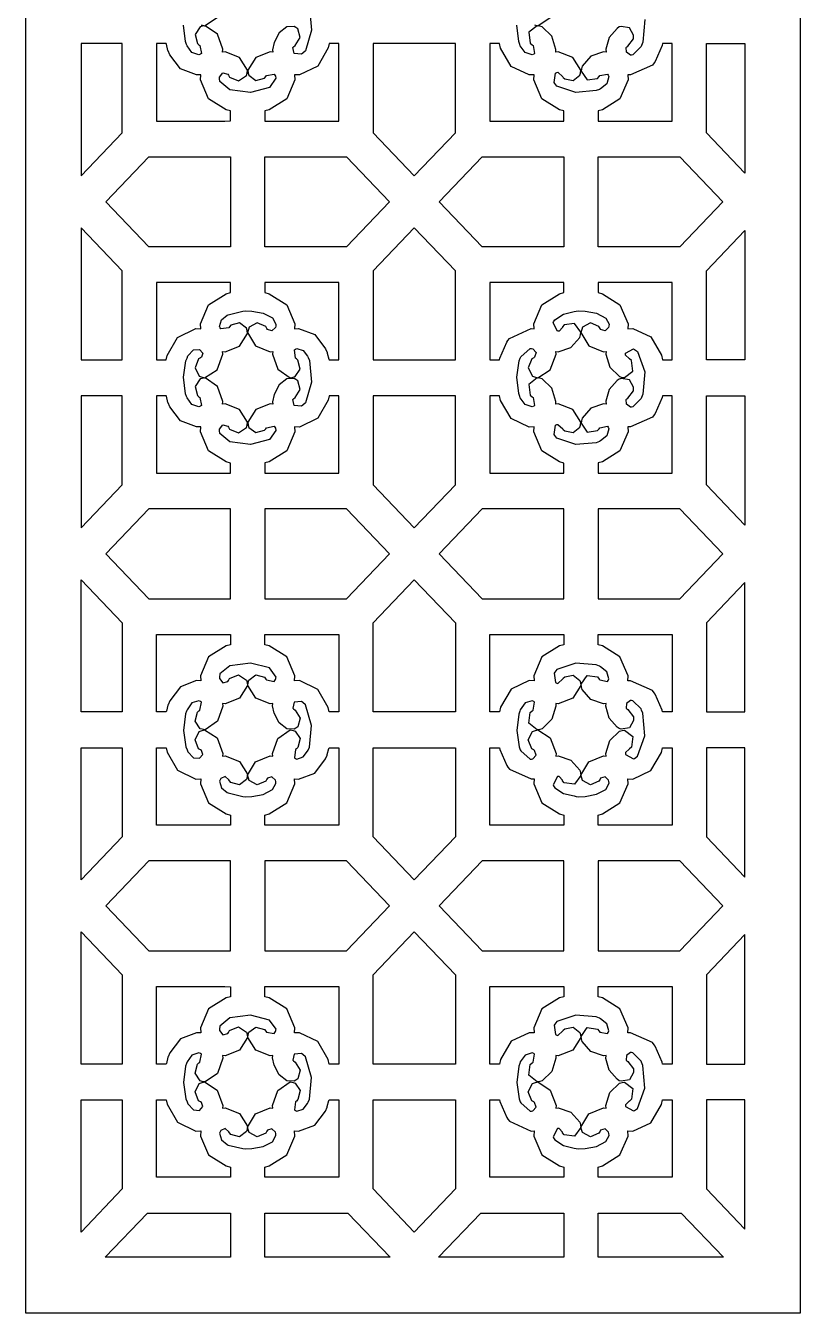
# Model space of a CAD drawing. Extents: x 2.8 to 3.57, y 2.85 to 5.4.
# Drawn here: x 2.803 to 3.572, y 2.846 to 4.125 of the extents above; entities that cross this region are included whole.
import ezdxf

# ---------------------------------------------------------------- set-up
doc = ezdxf.new("R2010")
doc.units = 0
doc.layers.get('0').update_dxf_attribs({"linetype": 'CONTINUOUS'})

msp = doc.modelspace()

# ---------------------------------------------------------------- linework, layer by layer
at = {"color": 164}
for points in [[(2.80257, 2.84603), (2.80257, 5.40397), (3.57243, 5.40397), (3.57243, 2.84603), (2.80257, 2.84603)], [(2.89844, 4.10758), (2.85753, 4.10758), (2.85753, 3.97624), (2.89844, 4.01893), (2.89844, 4.10758)], [(2.94222, 4.10758), (2.93246, 4.10758), (2.93246, 4.0306), (2.949, 4.0306), (2.98622, 4.0306), (2.99864, 4.0306), (3.00043, 4.0306), (3.00597, 4.03093), (3.00618, 4.03825), (3.00618, 4.04069), (3.00168, 4.04183), (2.98438, 4.05285), (2.97629, 4.07161), (2.97651, 4.07661), (2.97244, 4.0765), (2.95643, 4.08247), (2.94564, 4.09646), (2.94417, 4.10032), (2.94396, 4.10092), (2.94233, 4.10699), (2.94222, 4.10758)], [(3.11388, 4.10758), (3.10428, 4.10758), (3.10325, 4.10325), (3.09299, 4.08529), (3.07476, 4.07644), (3.06982, 4.07661), (3.06999, 4.07161), (3.06196, 4.05285), (3.04465, 4.04189), (3.04021, 4.04075), (3.04021, 4.0306), (3.11388, 4.0306), (3.11388, 4.10758)], [(3.22971, 4.10758), (3.14789, 4.10758), (3.14789, 4.01893), (3.18881, 3.97624), (3.22971, 4.01893), (3.22971, 4.10758)], [(3.27339, 4.10758), (3.26372, 4.10758), (3.26372, 4.0306), (3.33746, 4.0306), (3.33746, 4.04069), (3.33296, 4.04183), (3.31565, 4.05285), (3.30757, 4.07161), (3.30778, 4.07661), (3.30296, 4.07644), (3.285, 4.08485), (3.27447, 4.10292), (3.27339, 4.10758)], [(3.44515, 4.10758), (3.43549, 4.10758), (3.43506, 4.10585), (3.42822, 4.0899), (3.42719, 4.08843), (3.4254, 4.08626), (3.40375, 4.0765), (3.4011, 4.07661), (3.40126, 4.07161), (3.39324, 4.05285), (3.37592, 4.04189), (3.37147, 4.04075), (3.37147, 4.0306), (3.44515, 4.0306), (3.44515, 4.10758)], [(3.51747, 3.97894), (3.47917, 4.01893), (3.47917, 4.10758), (3.51747, 4.10758), (3.51747, 3.97894)], [(3.00618, 3.99507), (3.00618, 3.90576), (2.92503, 3.90576), (2.88226, 3.95042), (2.92503, 3.99507), (3.00618, 3.99507)], [(3.04021, 3.90576), (3.04021, 3.99507), (3.12136, 3.99507), (3.16411, 3.95042), (3.12136, 3.90576), (3.04021, 3.90576)], [(3.33746, 3.99507), (3.33746, 3.90576), (3.25629, 3.90576), (3.21349, 3.95042), (3.25629, 3.99507), (3.33746, 3.99507)], [(3.37147, 3.90576), (3.37147, 3.99507), (3.45264, 3.99507), (3.49539, 3.95042), (3.45264, 3.90576), (3.37147, 3.90576)], [(2.85753, 3.79329), (2.89844, 3.79329), (2.89844, 3.88194), (2.85753, 3.92464), (2.85753, 3.79329)], [(3.14789, 3.79329), (3.22971, 3.79329), (3.22971, 3.88194), (3.18881, 3.92464), (3.14789, 3.88194), (3.14789, 3.79329)], [(3.51747, 3.79329), (3.47917, 3.79329), (3.47917, 3.88194), (3.51747, 3.92188), (3.51747, 3.79329)], [(2.93246, 3.79329), (2.94211, 3.79329), (2.94308, 3.79769), (2.95335, 3.81565), (2.97151, 3.82449), (2.97651, 3.82428), (2.97629, 3.82932), (2.98432, 3.8481), (3.00168, 3.85906), (3.00618, 3.86014), (3.00618, 3.87022), (2.93246, 3.87022), (2.93246, 3.79329)], [(3.10417, 3.79329), (3.11388, 3.79329), (3.11388, 3.87022), (3.04021, 3.87022), (3.04021, 3.86014), (3.04465, 3.859), (3.06196, 3.84804), (3.06999, 3.82932), (3.06982, 3.82428), (3.07383, 3.82443), (3.0899, 3.81847), (3.10069, 3.80442), (3.10215, 3.80057), (3.10232, 3.80003), (3.104, 3.79394), (3.10417, 3.79329)], [(3.26372, 3.79329), (3.27339, 3.79329), (3.27376, 3.79508), (3.28065, 3.81099), (3.28174, 3.81244), (3.28347, 3.81461), (3.30507, 3.82438), (3.30778, 3.82428), (3.30757, 3.82932), (3.3156, 3.8481), (3.33296, 3.85906), (3.33746, 3.86014), (3.33746, 3.87022), (3.26372, 3.87022), (3.26372, 3.79329)], [(3.43549, 3.79329), (3.44515, 3.79329), (3.44515, 3.87022), (3.37147, 3.87022), (3.37147, 3.86014), (3.37592, 3.859), (3.39324, 3.84804), (3.40126, 3.82932), (3.4011, 3.82428), (3.40588, 3.82449), (3.42389, 3.81608), (3.4344, 3.79796), (3.43549, 3.79329)], [(2.9624, 3.75706), (2.96143, 3.75976), (2.95953, 3.77621), (2.96175, 3.79254), (2.96289, 3.79514), (2.96382, 3.79742), (2.96918, 3.80328), (2.97538, 3.80382), (2.97863, 3.80007), (2.97711, 3.79601), (2.97618, 3.79542), (2.97439, 3.79428), (2.97086, 3.78549), (2.97499, 3.77724), (2.97706, 3.77636), (2.98014, 3.7755), (2.99268, 3.78358), (2.99843, 3.79899), (2.9981, 3.80171), (3.00065, 3.80138), (3.01497, 3.80697), (3.02311, 3.81956), (3.02262, 3.82264), (3.02203, 3.82482), (3.01492, 3.83008), (3.00629, 3.82775), (3.00499, 3.82607), (3.00435, 3.82508), (2.99642, 3.82417), (2.99593, 3.82503), (2.99528, 3.8265), (2.99729, 3.83301), (3.00276, 3.83768), (3.00385, 3.83822), (3.0185, 3.84174), (3.02061, 3.84201), (3.0274, 3.84169), (3.03857, 3.83968), (3.04779, 3.83496), (3.05122, 3.82872), (3.051, 3.82676), (3.05067, 3.82553), (3.04715, 3.8221), (3.04275, 3.82362), (3.04221, 3.8246), (3.04107, 3.8265), (3.03267, 3.83018), (3.02479, 3.82579), (3.02399, 3.82368), (3.02306, 3.82047), (3.03088, 3.80735), (3.04563, 3.80138), (3.04824, 3.80171), (3.0479, 3.79899), (3.05328, 3.78401), (3.06526, 3.77561), (3.06831, 3.7761), (3.07032, 3.77669), (3.07536, 3.78413), (3.07314, 3.79313), (3.07156, 3.79449), (3.07058, 3.79519), (3.06967, 3.80339), (3.07064, 3.80399), (3.072, 3.80469), (3.07824, 3.80251), (3.08274, 3.79688), (3.08322, 3.79574), (3.08453, 3.79281), (3.08664, 3.77106), (3.08074, 3.75065), (3.07801, 3.74832), (3.07656, 3.74729), (3.06933, 3.7481), (3.06808, 3.75396), (3.06885, 3.75472), (3.07047, 3.75592), (3.07536, 3.76389), (3.07297, 3.7724), (3.07113, 3.77376), (3.06933, 3.77479), (3.06201, 3.77458), (3.05447, 3.76844), (3.04949, 3.7589), (3.04796, 3.75168), (3.04824, 3.74935), (3.04557, 3.74968), (3.03125, 3.74408), (3.02317, 3.73156), (3.02371, 3.7284), (3.02425, 3.72629), (3.03136, 3.72103), (3.03999, 3.72336), (3.04135, 3.72499), (3.04194, 3.72597), (3.04953, 3.72738), (3.05012, 3.72651), (3.05067, 3.72542), (3.05132, 3.72331), (3.04492, 3.71408), (3.02599, 3.70925), (3.00558, 3.71192), (2.9955, 3.72006), (2.99528, 3.72304), (2.99528, 3.7245), (2.99854, 3.72885), (3.00347, 3.72754), (3.00418, 3.72646), (3.00521, 3.72439), (3.01406, 3.72092), (3.02197, 3.72618), (3.02262, 3.7284), (3.02311, 3.73156), (3.01497, 3.74408), (3.00065, 3.74968), (2.9981, 3.74935), (2.99843, 3.75211), (2.99306, 3.76704), (2.98107, 3.7755), (2.97808, 3.77496), (2.97601, 3.77436), (2.97097, 3.76699), (2.97314, 3.75797), (2.97478, 3.75657), (2.97564, 3.75592), (2.97715, 3.7481), (2.97624, 3.7474), (2.97472, 3.74658), (2.96767, 3.74886), (2.96289, 3.75569), (2.9624, 3.75706)], [(3.29368, 3.75706), (3.29269, 3.75982), (3.29081, 3.77621), (3.29303, 3.79249), (3.29417, 3.79514), (3.29465, 3.79628), (3.30404, 3.80474), (3.30539, 3.80458), (3.30658, 3.80431), (3.30985, 3.80062), (3.30843, 3.79606), (3.30746, 3.79542), (3.30561, 3.79428), (3.30208, 3.78549), (3.30626, 3.77724), (3.30832, 3.77636), (3.31142, 3.7755), (3.32394, 3.78358), (3.32969, 3.79899), (3.32937, 3.80171), (3.33182, 3.80138), (3.34435, 3.80567), (3.35335, 3.81565), (3.354, 3.81819), (3.35428, 3.82081), (3.34814, 3.82949), (3.33783, 3.82807), (3.33626, 3.82607), (3.33594, 3.82563), (3.33274, 3.82194), (3.33219, 3.82183), (3.33111, 3.82178), (3.32688, 3.83003), (3.32731, 3.831), (3.32856, 3.83317), (3.33718, 3.83882), (3.3476, 3.84125), (3.34978, 3.84174), (3.35194, 3.84201), (3.35878, 3.84169), (3.3699, 3.83963), (3.37907, 3.83485), (3.38249, 3.82867), (3.38226, 3.82676), (3.38194, 3.82553), (3.37842, 3.8221), (3.37403, 3.82362), (3.37349, 3.8246), (3.37235, 3.8265), (3.36393, 3.83018), (3.35607, 3.82579), (3.35525, 3.82368), (3.35433, 3.82047), (3.36214, 3.80735), (3.3769, 3.80138), (3.3795, 3.80171), (3.37918, 3.79915), (3.38325, 3.78603), (3.39285, 3.77669), (3.39529, 3.77599), (3.39774, 3.77572), (3.40608, 3.78207), (3.40479, 3.79275), (3.40283, 3.79449), (3.4024, 3.79482), (3.39887, 3.79818), (3.39882, 3.79872), (3.39876, 3.79992), (3.40657, 3.80425), (3.40756, 3.80382), (3.41069, 3.80181), (3.41786, 3.78163), (3.41607, 3.75911), (3.41476, 3.75586), (3.41428, 3.75483), (3.40593, 3.74653), (3.40474, 3.74642), (3.40369, 3.74647), (3.39958, 3.74929), (3.39936, 3.75396), (3.40013, 3.75472), (3.40099, 3.75537), (3.40653, 3.76264), (3.40674, 3.76383), (3.40679, 3.76622), (3.40267, 3.77354), (3.39453, 3.7749), (3.39258, 3.77431), (3.39057, 3.77285), (3.38254, 3.76378), (3.37918, 3.75217), (3.3795, 3.74935), (3.37701, 3.74968), (3.36442, 3.74544), (3.35553, 3.73546), (3.35493, 3.73286), (3.3546, 3.73031), (3.36068, 3.72163), (3.37104, 3.72304), (3.37261, 3.72499), (3.37321, 3.72597), (3.38081, 3.72738), (3.3814, 3.72651), (3.38217, 3.72493), (3.3801, 3.71783), (3.37392, 3.71289), (3.37272, 3.71229), (3.36968, 3.71104), (3.34924, 3.70925), (3.33057, 3.7155), (3.3284, 3.71826), (3.32775, 3.71924), (3.32921, 3.72851), (3.33046, 3.729), (3.33137, 3.72928), (3.33643, 3.72483), (3.33692, 3.72424), (3.33832, 3.72282), (3.34668, 3.72114), (3.35335, 3.7264), (3.35389, 3.7284), (3.35439, 3.73156), (3.34625, 3.74408), (3.33192, 3.74968), (3.32937, 3.74935), (3.32964, 3.75196), (3.32557, 3.76508), (3.31603, 3.77442), (3.31358, 3.77507), (3.31108, 3.77539), (3.30279, 3.76899), (3.30404, 3.75836), (3.30604, 3.75657), (3.30692, 3.75592), (3.30843, 3.7481), (3.30751, 3.7474), (3.30599, 3.74658), (3.29893, 3.74886), (3.29417, 3.75569), (3.29368, 3.75706)], [(2.89844, 3.75776), (2.85753, 3.75776), (2.85753, 3.62642), (2.89844, 3.66911), (2.89844, 3.75776)], [(2.94222, 3.75776), (2.93246, 3.75776), (2.93246, 3.68078), (3.00618, 3.68078), (3.00618, 3.69086), (3.00168, 3.692), (2.98438, 3.70301), (2.97629, 3.72179), (2.97651, 3.72678), (2.97244, 3.72667), (2.95643, 3.73264), (2.94564, 3.74669), (2.94417, 3.75054), (2.94396, 3.75114), (2.94233, 3.75717), (2.94222, 3.75776)], [(3.11388, 3.75776), (3.10428, 3.75776), (3.10325, 3.75342), (3.09299, 3.73546), (3.07476, 3.72661), (3.06982, 3.72678), (3.06999, 3.72179), (3.06196, 3.70301), (3.04465, 3.69206), (3.04021, 3.69092), (3.04021, 3.68078), (3.11388, 3.68078), (3.11388, 3.75776)], [(3.22971, 3.75776), (3.14789, 3.75776), (3.14789, 3.66911), (3.18881, 3.62642), (3.22971, 3.66911), (3.22971, 3.75776)], [(3.27339, 3.75776), (3.26372, 3.75776), (3.26372, 3.68078), (3.33746, 3.68078), (3.33746, 3.69086), (3.33296, 3.692), (3.31565, 3.70301), (3.30757, 3.72179), (3.30778, 3.72678), (3.30296, 3.72661), (3.285, 3.73503), (3.27447, 3.7531), (3.27339, 3.75776)], [(3.44515, 3.75776), (3.43549, 3.75776), (3.43506, 3.75603), (3.42822, 3.74007), (3.42719, 3.73861), (3.4254, 3.73643), (3.40375, 3.72672), (3.4011, 3.72678), (3.40126, 3.72179), (3.39324, 3.70301), (3.37592, 3.69206), (3.37147, 3.69092), (3.37147, 3.68078), (3.44515, 3.68078), (3.44515, 3.75776)], [(3.51747, 3.62918), (3.47917, 3.66911), (3.47917, 3.75776), (3.51747, 3.75776), (3.51747, 3.62918)], [(3.00618, 3.64529), (2.92503, 3.64529), (2.88226, 3.60058), (2.92503, 3.55593), (3.00618, 3.55593), (3.00618, 3.64529)], [(3.16411, 3.60058), (3.12136, 3.64529), (3.04021, 3.64529), (3.04021, 3.55593), (3.12136, 3.55593), (3.16411, 3.60058)], [(3.33746, 3.64529), (3.25629, 3.64529), (3.21349, 3.60058), (3.25629, 3.55593), (3.33746, 3.55593), (3.33746, 3.64529)], [(3.49539, 3.60058), (3.45264, 3.64529), (3.37147, 3.64529), (3.37147, 3.55593), (3.45264, 3.55593), (3.49539, 3.60058)], [(2.89844, 3.44347), (2.85753, 3.44347), (2.85753, 3.57482), (2.89844, 3.53213), (2.89844, 3.44347)], [(3.22971, 3.44347), (3.14789, 3.44347), (3.14789, 3.53213), (3.18881, 3.57482), (3.22971, 3.53213), (3.22971, 3.44347)], [(3.51747, 3.57206), (3.47917, 3.53213), (3.47917, 3.44347), (3.51747, 3.44347), (3.51747, 3.57206)], [(2.94222, 3.44347), (2.93246, 3.44347), (2.93246, 3.52046), (3.00618, 3.52046), (3.00618, 3.51036), (3.00168, 3.50922), (2.98438, 3.49826), (2.97629, 3.47949), (2.97651, 3.47444), (2.97244, 3.47461), (2.95643, 3.46858), (2.94564, 3.45458), (2.94417, 3.45068), (2.94396, 3.45014), (2.94233, 3.44413), (2.94222, 3.44347)], [(3.11388, 3.44347), (3.10428, 3.44347), (3.10325, 3.44786), (3.09299, 3.46582), (3.07476, 3.47467), (3.06982, 3.47444), (3.06999, 3.47949), (3.06196, 3.49826), (3.04465, 3.50922), (3.04021, 3.51031), (3.04021, 3.52046), (3.11388, 3.52046), (3.11388, 3.44347)], [(3.27339, 3.44347), (3.26372, 3.44347), (3.26372, 3.52046), (3.33746, 3.52046), (3.33746, 3.51036), (3.33296, 3.50922), (3.31565, 3.49826), (3.30757, 3.47949), (3.30778, 3.47444), (3.30296, 3.47467), (3.285, 3.46625), (3.27447, 3.44814), (3.27339, 3.44347)], [(3.44515, 3.44347), (3.43549, 3.44347), (3.43506, 3.44526), (3.42822, 3.46115), (3.42719, 3.46263), (3.4254, 3.46479), (3.40375, 3.47456), (3.4011, 3.47444), (3.40126, 3.47949), (3.39324, 3.49826), (3.37592, 3.50922), (3.37147, 3.51031), (3.37147, 3.52046), (3.44515, 3.52046), (3.44515, 3.44347)], [(2.9624, 3.44417), (2.96143, 3.44151), (2.95953, 3.42507), (2.96175, 3.40869), (2.96289, 3.40603), (2.96382, 3.40381), (2.96918, 3.398), (2.97538, 3.39746), (2.97863, 3.40121), (2.97711, 3.40522), (2.97618, 3.40582), (2.97439, 3.40701), (2.97086, 3.41581), (2.97499, 3.42399), (2.97706, 3.42486), (2.98014, 3.42578), (2.99268, 3.41764), (2.99843, 3.40224), (2.9981, 3.39953), (3.00065, 3.3999), (3.01497, 3.39426), (3.02311, 3.38172), (3.02262, 3.37858), (3.02203, 3.37646), (3.01492, 3.37121), (3.00629, 3.37354), (3.00499, 3.37517), (3.00435, 3.37619), (3.00071, 3.37935), (2.99653, 3.37733), (2.99593, 3.37619), (2.99528, 3.37472), (2.99729, 3.36822), (3.00276, 3.36356), (3.00385, 3.36301), (3.0185, 3.35949), (3.02061, 3.35926), (3.0274, 3.3596), (3.03857, 3.3616), (3.04779, 3.36632), (3.05122, 3.37256), (3.051, 3.37446), (3.05067, 3.37576), (3.04715, 3.37918), (3.04275, 3.37765), (3.04221, 3.37663), (3.04107, 3.37478), (3.03267, 3.3711), (3.02479, 3.37543), (3.02399, 3.37756), (3.02306, 3.38081), (3.03088, 3.39393), (3.04563, 3.3999), (3.04824, 3.39953), (3.0479, 3.40229), (3.05328, 3.41721), (3.06526, 3.42567), (3.06831, 3.42512), (3.07032, 3.42453), (3.07536, 3.41715), (3.07314, 3.40815), (3.07156, 3.40674), (3.07058, 3.40608), (3.06961, 3.39785), (3.07064, 3.39725), (3.072, 3.3966), (3.07824, 3.39876), (3.08274, 3.4044), (3.08322, 3.40549), (3.08453, 3.40847), (3.08664, 3.43018), (3.08074, 3.45063), (3.07801, 3.4529), (3.07656, 3.454), (3.06933, 3.45318), (3.06803, 3.44732), (3.06885, 3.4465), (3.07047, 3.44536), (3.07536, 3.43739), (3.07297, 3.42887), (3.07113, 3.42746), (3.06933, 3.42649), (3.06201, 3.42671), (3.05447, 3.43283), (3.04949, 3.44239), (3.04796, 3.4496), (3.04824, 3.45188), (3.04557, 3.45156), (3.03125, 3.45714), (3.02317, 3.46972), (3.02371, 3.47282), (3.02425, 3.47499), (3.03136, 3.48025), (3.03999, 3.47792), (3.04135, 3.47624), (3.04194, 3.47532), (3.04953, 3.4739), (3.05012, 3.47472), (3.05067, 3.47581), (3.05138, 3.47797), (3.04492, 3.48719), (3.02599, 3.49203), (3.00558, 3.48936), (2.9955, 3.48122), (2.99528, 3.47819), (2.99528, 3.47678), (2.99854, 3.47244), (3.00347, 3.47374), (3.00418, 3.47478), (3.00521, 3.47689), (3.01406, 3.48031), (3.02197, 3.4751), (3.02262, 3.47282), (3.02311, 3.46972), (3.01497, 3.45719), (3.00065, 3.45156), (2.9981, 3.45188), (2.99843, 3.44917), (2.99306, 3.43419), (2.98107, 3.42578), (2.97808, 3.42626), (2.97601, 3.42686), (2.97097, 3.43431), (2.97314, 3.44331), (2.97478, 3.44467), (2.97564, 3.44532), (2.97715, 3.45318), (2.97624, 3.45383), (2.97472, 3.45464), (2.96767, 3.45242), (2.96289, 3.44558), (2.9624, 3.44417)], [(3.29368, 3.44417), (3.29269, 3.44146), (3.29081, 3.42503), (3.29303, 3.40875), (3.29417, 3.40603), (3.29465, 3.40494), (3.30404, 3.39649), (3.30539, 3.39665), (3.30658, 3.39697), (3.30985, 3.40067), (3.30843, 3.40522), (3.30746, 3.40582), (3.30561, 3.40701), (3.30208, 3.41581), (3.30626, 3.42399), (3.30832, 3.42486), (3.31142, 3.42578), (3.32394, 3.41764), (3.32969, 3.40224), (3.32937, 3.39953), (3.33182, 3.39985), (3.34435, 3.39561), (3.35335, 3.38558), (3.354, 3.38303), (3.35428, 3.38049), (3.34814, 3.37181), (3.33783, 3.37321), (3.33626, 3.37517), (3.33594, 3.37565), (3.33274, 3.37929), (3.33219, 3.37939), (3.33111, 3.37944), (3.32688, 3.37125), (3.32731, 3.37022), (3.32856, 3.36811), (3.33718, 3.36242), (3.3476, 3.36003), (3.34978, 3.35949), (3.35194, 3.35926), (3.35878, 3.3596), (3.3699, 3.36165), (3.37907, 3.36643), (3.38243, 3.37261), (3.38226, 3.37446), (3.38194, 3.37576), (3.37842, 3.37918), (3.37403, 3.37765), (3.37349, 3.37663), (3.37235, 3.37472), (3.36393, 3.3711), (3.35607, 3.37543), (3.35525, 3.37756), (3.35433, 3.38081), (3.36214, 3.39393), (3.3769, 3.3999), (3.3795, 3.39953), (3.37918, 3.40213), (3.38325, 3.41525), (3.39285, 3.42458), (3.39529, 3.42524), (3.39774, 3.42557), (3.40608, 3.41922), (3.40479, 3.40853), (3.40283, 3.40674), (3.4024, 3.40647), (3.39887, 3.40306), (3.39882, 3.40246), (3.39876, 3.40132), (3.40657, 3.39697), (3.40756, 3.3974), (3.41069, 3.39947), (3.41786, 3.41965), (3.41607, 3.44217), (3.41476, 3.44536), (3.41428, 3.44646), (3.40593, 3.45469), (3.40474, 3.45481), (3.40369, 3.45481), (3.39958, 3.45199), (3.39936, 3.44732), (3.40013, 3.4465), (3.40099, 3.4459), (3.40653, 3.43864), (3.40674, 3.43739), (3.40679, 3.43506), (3.40267, 3.42774), (3.39453, 3.42632), (3.39258, 3.42692), (3.39057, 3.42844), (3.38254, 3.43744), (3.37918, 3.44911), (3.3795, 3.45188), (3.37701, 3.45161), (3.36442, 3.45583), (3.35553, 3.46582), (3.35493, 3.46838), (3.3546, 3.47097), (3.36068, 3.47965), (3.37099, 3.47825), (3.37261, 3.47624), (3.37321, 3.47532), (3.38081, 3.4739), (3.3814, 3.47472), (3.38217, 3.47635), (3.3801, 3.48346), (3.37392, 3.48839), (3.37272, 3.48893), (3.36968, 3.49018), (3.34924, 3.49203), (3.33057, 3.48579), (3.3284, 3.48296), (3.32775, 3.48204), (3.32921, 3.47276), (3.33046, 3.47222), (3.33137, 3.47194), (3.33643, 3.47646), (3.33692, 3.477), (3.33832, 3.47846), (3.34668, 3.48014), (3.35335, 3.47487), (3.35389, 3.47282), (3.35439, 3.46972), (3.34625, 3.45719), (3.33192, 3.45156), (3.32937, 3.45188), (3.32964, 3.44933), (3.32557, 3.43619), (3.31603, 3.42686), (3.31358, 3.42617), (3.31108, 3.42589), (3.30279, 3.43229), (3.30404, 3.44293), (3.30604, 3.44467), (3.30692, 3.44532), (3.30843, 3.45318), (3.30751, 3.45383), (3.30599, 3.45464), (3.29893, 3.45242), (3.29417, 3.44558), (3.29368, 3.44417)], [(2.85753, 3.40793), (2.89844, 3.40793), (2.89844, 3.31928), (2.85753, 3.27658), (2.85753, 3.40793)], [(2.93246, 3.40793), (2.94211, 3.40793), (2.94308, 3.4036), (2.95335, 3.38564), (2.97151, 3.37679), (2.97651, 3.37696), (2.97629, 3.37196), (2.98432, 3.35319), (3.00168, 3.34224), (3.00618, 3.3411), (3.00618, 3.331), (2.93246, 3.331), (2.93246, 3.40793)], [(3.10417, 3.40793), (3.11388, 3.40793), (3.11388, 3.331), (3.04021, 3.331), (3.04021, 3.3411), (3.04465, 3.34224), (3.06196, 3.35325), (3.06999, 3.37196), (3.06982, 3.37696), (3.07383, 3.37685), (3.0899, 3.38282), (3.10069, 3.39681), (3.10215, 3.40067), (3.10232, 3.40126), (3.104, 3.40733), (3.10417, 3.40793)], [(3.14789, 3.40793), (3.22971, 3.40793), (3.22971, 3.31928), (3.18881, 3.27658), (3.14789, 3.31928), (3.14789, 3.40793)], [(3.26372, 3.40793), (3.27339, 3.40793), (3.27376, 3.40619), (3.28065, 3.39025), (3.28174, 3.38878), (3.28347, 3.38661), (3.30507, 3.3769), (3.30778, 3.37696), (3.30757, 3.37196), (3.3156, 3.35319), (3.33296, 3.34224), (3.33746, 3.3411), (3.33746, 3.331), (3.26372, 3.331), (3.26372, 3.40793)], [(3.43549, 3.40793), (3.44515, 3.40793), (3.44515, 3.331), (3.37147, 3.331), (3.37147, 3.3411), (3.37592, 3.34224), (3.39324, 3.35325), (3.40126, 3.37196), (3.4011, 3.37696), (3.40588, 3.37679), (3.42389, 3.38519), (3.4344, 3.40326), (3.43549, 3.40793)], [(3.51747, 3.40793), (3.47917, 3.40793), (3.47917, 3.31928), (3.51747, 3.27935), (3.51747, 3.40793)], [(3.00618, 3.20617), (3.00618, 3.29546), (2.92503, 3.29546), (2.88226, 3.25082), (2.92503, 3.20617), (3.00618, 3.20617)], [(3.04021, 3.29546), (3.04021, 3.20617), (3.12136, 3.20617), (3.16411, 3.25082), (3.12136, 3.29546), (3.04021, 3.29546)], [(3.33746, 3.20617), (3.33746, 3.29546), (3.25629, 3.29546), (3.21349, 3.25082), (3.25629, 3.20617), (3.33746, 3.20617)], [(3.37147, 3.29546), (3.37147, 3.20617), (3.45264, 3.20617), (3.49539, 3.25082), (3.45264, 3.29546), (3.37147, 3.29546)], [(2.89844, 3.09364), (2.85753, 3.09364), (2.85753, 3.22499), (2.89844, 3.18229), (2.89844, 3.09364)], [(3.22971, 3.09364), (3.14789, 3.09364), (3.14789, 3.18229), (3.18881, 3.22499), (3.22971, 3.18229), (3.22971, 3.09364)], [(3.51747, 3.22228), (3.47917, 3.18229), (3.47917, 3.09364), (3.51747, 3.09364), (3.51747, 3.22228)], [(2.94222, 3.09364), (2.93246, 3.09364), (2.93246, 3.17063), (2.949, 3.17063), (2.98622, 3.17063), (2.99864, 3.17063), (3.00043, 3.17063), (3.00597, 3.17031), (3.00618, 3.16297), (3.00618, 3.16054), (3.00168, 3.1594), (2.98438, 3.14844), (2.97629, 3.12967), (2.97651, 3.12463), (2.97244, 3.12478), (2.95643, 3.11882), (2.94564, 3.10476), (2.94417, 3.10092), (2.94396, 3.10038), (2.94233, 3.09429), (2.94222, 3.09364)], [(3.11388, 3.09364), (3.10428, 3.09364), (3.10325, 3.09804), (3.09299, 3.116), (3.07476, 3.12483), (3.06982, 3.12463), (3.06999, 3.12967), (3.06196, 3.14844), (3.04465, 3.1594), (3.04021, 3.16049), (3.04021, 3.17063), (3.11388, 3.17063), (3.11388, 3.09364)], [(3.27339, 3.09364), (3.26372, 3.09364), (3.26372, 3.17063), (3.33746, 3.17063), (3.33746, 3.16054), (3.33296, 3.1594), (3.31565, 3.14844), (3.30757, 3.12967), (3.30778, 3.12463), (3.30296, 3.12483), (3.285, 3.11643), (3.27447, 3.09831), (3.27339, 3.09364)], [(3.44515, 3.09364), (3.43549, 3.09364), (3.43506, 3.09543), (3.42822, 3.11133), (3.42719, 3.11279), (3.4254, 3.11496), (3.40375, 3.12472), (3.4011, 3.12463), (3.40126, 3.12967), (3.39324, 3.14844), (3.37592, 3.1594), (3.37147, 3.16049), (3.37147, 3.17063), (3.44515, 3.17063), (3.44515, 3.09364)], [(2.9624, 3.09435), (2.96143, 3.09169), (2.95953, 3.07525), (2.96175, 3.05892), (2.96289, 3.05626), (2.96382, 3.05399), (2.96918, 3.04818), (2.97538, 3.04764), (2.97863, 3.05138), (2.97711, 3.05539), (2.97618, 3.05599), (2.97439, 3.05718), (2.97086, 3.06597), (2.97499, 3.07417), (2.97706, 3.07503), (2.98014, 3.07596), (2.99268, 3.06782), (2.99843, 3.0524), (2.9981, 3.04969), (3.00065, 3.05007), (3.01497, 3.04443), (3.02311, 3.0319), (3.02262, 3.02875), (3.02203, 3.02664), (3.01492, 3.02138), (3.00629, 3.02371), (3.00499, 3.02533), (3.00435, 3.02636), (3.00071, 3.02957), (2.99653, 3.0275), (2.99593, 3.02636), (2.99528, 3.0249), (2.99729, 3.01844), (3.00276, 3.01378), (3.00385, 3.01318), (3.0185, 3.00965), (3.02061, 3.00944), (3.0274, 3.00976), (3.03857, 3.01178), (3.04779, 3.0165), (3.05122, 3.02274), (3.051, 3.02462), (3.05067, 3.02593), (3.04715, 3.02935), (3.04275, 3.02783), (3.04221, 3.02681), (3.04107, 3.02496), (3.03267, 3.02132), (3.02479, 3.02567), (3.02399, 3.02772), (3.02306, 3.03097), (3.03088, 3.04411), (3.04563, 3.05007), (3.04824, 3.04969), (3.0479, 3.05246), (3.05328, 3.06743), (3.06526, 3.0759), (3.06831, 3.07536), (3.07032, 3.07476), (3.07536, 3.06733), (3.07314, 3.05832), (3.07156, 3.05692), (3.07058, 3.05626), (3.06961, 3.04801), (3.07064, 3.04742), (3.072, 3.04676), (3.07824, 3.04893), (3.08274, 3.05458), (3.08322, 3.05567), (3.08453, 3.05865), (3.08664, 3.0804), (3.08074, 3.10081), (3.07801, 3.10308), (3.07656, 3.10417), (3.06933, 3.1034), (3.06803, 3.0975), (3.06885, 3.09668), (3.07047, 3.09554), (3.07536, 3.08757), (3.07297, 3.07904), (3.07113, 3.07764), (3.06933, 3.07667), (3.06201, 3.07688), (3.05447, 3.08301), (3.04949, 3.09256), (3.04796, 3.09978), (3.04824, 3.10206), (3.04557, 3.10172), (3.03125, 3.10736), (3.02317, 3.1199), (3.02371, 3.12299), (3.02425, 3.12517), (3.03136, 3.13043), (3.03999, 3.1281), (3.04135, 3.12642), (3.04194, 3.12549), (3.04953, 3.12408), (3.05012, 3.12489), (3.05067, 3.12597), (3.05138, 3.12815), (3.04492, 3.13738), (3.02599, 3.14219), (3.00558, 3.13954), (2.9955, 3.1314), (2.99528, 3.12836), (2.99528, 3.12696), (2.99854, 3.12267), (3.00347, 3.12392), (3.00418, 3.12494), (3.00521, 3.12706), (3.01406, 3.13053), (3.02197, 3.12528), (3.02262, 3.12299), (3.02311, 3.1199), (3.01497, 3.10736), (3.00065, 3.10172), (2.9981, 3.10206), (2.99843, 3.09933), (2.99306, 3.08436), (2.98107, 3.07596), (2.97808, 3.07644), (2.97601, 3.0771), (2.97097, 3.08447), (2.97314, 3.09347), (2.97478, 3.09483), (2.97564, 3.09549), (2.97715, 3.10335), (2.97624, 3.10406), (2.97472, 3.10487), (2.96767, 3.1026), (2.96289, 3.09576), (2.9624, 3.09435)], [(3.29368, 3.09435), (3.29269, 3.09164), (3.29081, 3.07525), (3.29303, 3.05897), (3.29417, 3.05626), (3.29465, 3.05518), (3.30404, 3.04671), (3.30539, 3.04688), (3.30658, 3.04719), (3.30985, 3.05083), (3.30843, 3.05539), (3.30746, 3.05599), (3.30561, 3.05718), (3.30208, 3.06597), (3.30626, 3.07417), (3.30832, 3.07503), (3.31142, 3.07596), (3.32394, 3.06782), (3.32969, 3.0524), (3.32937, 3.04969), (3.33182, 3.05003), (3.34435, 3.04579), (3.35335, 3.03575), (3.354, 3.03321), (3.35428, 3.03065), (3.34814, 3.02197), (3.33783, 3.02339), (3.33626, 3.02533), (3.33594, 3.02582), (3.33274, 3.02946), (3.33219, 3.02957), (3.33111, 3.02962), (3.32688, 3.02143), (3.32731, 3.0204), (3.32856, 3.01828), (3.33718, 3.01258), (3.3476, 3.01019), (3.34978, 3.00965), (3.35194, 3.00944), (3.35878, 3.00976), (3.3699, 3.01183), (3.37907, 3.0166), (3.38243, 3.02279), (3.38226, 3.02462), (3.38194, 3.02593), (3.37842, 3.02935), (3.37403, 3.02783), (3.37349, 3.02681), (3.37235, 3.0249), (3.36393, 3.02126), (3.35607, 3.02567), (3.35525, 3.02772), (3.35433, 3.03097), (3.36214, 3.04411), (3.3769, 3.05007), (3.3795, 3.04969), (3.37918, 3.05231), (3.38325, 3.06543), (3.39285, 3.07476), (3.39529, 3.07542), (3.39774, 3.07574), (3.40608, 3.06939), (3.40479, 3.05871), (3.40283, 3.05692), (3.4024, 3.05664), (3.39887, 3.05328), (3.39882, 3.05268), (3.39876, 3.05154), (3.40657, 3.04715), (3.40756, 3.04758), (3.41069, 3.04964), (3.41786, 3.06982), (3.41607, 3.09233), (3.41476, 3.09554), (3.41428, 3.09663), (3.40593, 3.10493), (3.40474, 3.10504), (3.40369, 3.10504), (3.39958, 3.10215), (3.39936, 3.0975), (3.40013, 3.09668), (3.40099, 3.09608), (3.40653, 3.08882), (3.40674, 3.08757), (3.40679, 3.08524), (3.40267, 3.0779), (3.39453, 3.0765), (3.39258, 3.0771), (3.39057, 3.07861), (3.38254, 3.08763), (3.37918, 3.09928), (3.3795, 3.10206), (3.37701, 3.10178), (3.36442, 3.10601), (3.35553, 3.116), (3.35493, 3.11854), (3.3546, 3.12115), (3.36068, 3.12983), (3.37099, 3.12842), (3.37261, 3.12642), (3.37321, 3.12549), (3.38081, 3.12408), (3.3814, 3.12489), (3.38217, 3.12651), (3.3801, 3.13363), (3.37392, 3.13857), (3.37272, 3.13911), (3.36968, 3.1404), (3.34924, 3.14225), (3.33057, 3.13596), (3.3284, 3.13314), (3.32775, 3.13222), (3.32921, 3.12299), (3.33046, 3.12244), (3.33137, 3.12218), (3.33643, 3.12663), (3.33692, 3.12717), (3.33832, 3.12864), (3.34668, 3.13032), (3.35335, 3.12506), (3.35389, 3.12299), (3.35439, 3.1199), (3.34625, 3.10736), (3.33192, 3.10172), (3.32937, 3.10206), (3.32964, 3.0995), (3.32557, 3.08637), (3.31603, 3.0771), (3.31358, 3.07639), (3.31108, 3.07611), (3.30279, 3.08247), (3.30404, 3.0931), (3.30604, 3.09483), (3.30692, 3.09549), (3.30843, 3.10335), (3.30751, 3.10406), (3.30599, 3.10487), (3.29893, 3.1026), (3.29417, 3.09576), (3.29368, 3.09435)], [(2.85753, 3.05811), (2.89844, 3.05811), (2.89844, 2.96951), (2.85753, 2.92676), (2.85753, 3.05811)], [(2.93246, 3.05811), (2.94211, 3.05811), (2.94308, 3.05376), (2.95335, 3.03581), (2.97151, 3.02696), (2.97651, 3.02713), (2.97629, 3.02214), (2.98432, 3.00336), (3.00168, 2.9924), (3.00618, 2.99126), (3.00618, 2.98118), (2.93246, 2.98118), (2.93246, 3.05811)], [(3.10417, 3.05811), (3.11388, 3.05811), (3.11388, 2.98118), (3.04021, 2.98118), (3.04021, 2.99126), (3.04465, 2.9924), (3.06196, 3.00342), (3.06999, 3.02214), (3.06982, 3.02713), (3.07383, 3.02701), (3.0899, 3.03299), (3.10069, 3.04699), (3.10215, 3.05083), (3.10232, 3.05143), (3.104, 3.05751), (3.10417, 3.05811)], [(3.14789, 3.05811), (3.22971, 3.05811), (3.22971, 2.96951), (3.18881, 2.92676), (3.14789, 2.96951), (3.14789, 3.05811)], [(3.26372, 3.05811), (3.27339, 3.05811), (3.27376, 3.05638), (3.28065, 3.04042), (3.28174, 3.03896), (3.28347, 3.03678), (3.30507, 3.02707), (3.30778, 3.02713), (3.30757, 3.02214), (3.3156, 3.00336), (3.33296, 2.9924), (3.33746, 2.99126), (3.33746, 2.98118), (3.26372, 2.98118), (3.26372, 3.05811)], [(3.43549, 3.05811), (3.44515, 3.05811), (3.44515, 2.98118), (3.37147, 2.98118), (3.37147, 2.99126), (3.37592, 2.9924), (3.39324, 3.00342), (3.40126, 3.02214), (3.4011, 3.02713), (3.40588, 3.02696), (3.42389, 3.03537), (3.4344, 3.05344), (3.43549, 3.05811)], [(3.51747, 3.05811), (3.47917, 3.05811), (3.47917, 2.96951), (3.51747, 2.92953), (3.51747, 3.05811)], [(3.00618, 2.90164), (2.88163, 2.90164), (2.92372, 2.94564), (3.00618, 2.94564), (3.00618, 2.90164)], [(3.16476, 2.90164), (3.04021, 2.90164), (3.04021, 2.94564), (3.12267, 2.94564), (3.16476, 2.90164)], [(3.33746, 2.90164), (3.21289, 2.90164), (3.25499, 2.94564), (3.33746, 2.94564), (3.33746, 2.90164)], [(3.49604, 2.90164), (3.37147, 2.90164), (3.37147, 2.94564), (3.45389, 2.94564), (3.49604, 2.90164)]]:
    msp.add_lwpolyline(points, close=True, dxfattribs=at)
for points in [[(3.08453, 4.14264), (3.08664, 4.12088), (3.08074, 4.10047), (3.07801, 4.09814), (3.07656, 4.09711), (3.06933, 4.09787), (3.06803, 4.10379), (3.06885, 4.10454), (3.07047, 4.10574), (3.07536, 4.11372), (3.07297, 4.12224), (3.07113, 4.12354), (3.06933, 4.12457), (3.06201, 4.1244), (3.05447, 4.11828), (3.04949, 4.10872), (3.04796, 4.10151), (3.04824, 4.09918), (3.04557, 4.0995), (3.03125, 4.09392), (3.02317, 4.08138), (3.02371, 4.07824), (3.02425, 4.07611), (3.03136, 4.07086), (3.03999, 4.07319), (3.04135, 4.07482), (3.04194, 4.07579), (3.04953, 4.07721), (3.05012, 4.07633), (3.05067, 4.07525), (3.05132, 4.07314), (3.04492, 4.06392), (3.02599, 4.05908), (3.00558, 4.06174), (2.9955, 4.06988), (2.99528, 4.07286), (2.99528, 4.07433), (2.99854, 4.07861), (3.00347, 4.07736), (3.00418, 4.07628), (3.00521, 4.07422), (3.01406, 4.07075), (3.02197, 4.07601), (3.02262, 4.07824), (3.02311, 4.08138), (3.01497, 4.09392), (3.00065, 4.0995), (2.9981, 4.09918), (2.99843, 4.10194), (2.99306, 4.11686), (2.98107, 4.12532), (2.97808, 4.12478), (2.97601, 4.12418), (2.97097, 4.11681), (2.97314, 4.10781), (2.97478, 4.10639), (2.97564, 4.10574), (2.97715, 4.09787), (2.97624, 4.09717), (2.97472, 4.0964), (2.96767, 4.09868), (2.96289, 4.10553), (2.9624, 4.10688), (2.9624, 4.10688), (2.96143, 4.1096), (2.95953, 4.12603)], [(2.97706, 4.12619), (2.98014, 4.12532), (2.99268, 4.1334)], [(3.30832, 4.12619), (3.31142, 4.12532), (3.32394, 4.1334)], [(3.41786, 4.13146), (3.41607, 4.10894), (3.41476, 4.10568), (3.41428, 4.10465), (3.40593, 4.09636), (3.40474, 4.09619), (3.40369, 4.09625), (3.39958, 4.09907), (3.39936, 4.10379), (3.40013, 4.10454), (3.40099, 4.10519), (3.40653, 4.11247), (3.40674, 4.11367), (3.40679, 4.11604), (3.40267, 4.12337), (3.39453, 4.12472), (3.39258, 4.12414), (3.39057, 4.12267), (3.38254, 4.11361), (3.37918, 4.102), (3.3795, 4.09918), (3.37701, 4.0995), (3.36442, 4.09526), (3.35553, 4.08529), (3.35493, 4.08268), (3.3546, 4.08014), (3.36068, 4.07146), (3.37104, 4.07286), (3.37261, 4.07482), (3.37321, 4.07579), (3.38081, 4.07721), (3.3814, 4.07633), (3.38217, 4.07476), (3.3801, 4.0676), (3.37392, 4.06272), (3.37272, 4.06212), (3.36968, 4.06087), (3.34924, 4.05903), (3.33057, 4.06532), (3.3284, 4.06808), (3.32775, 4.06907), (3.32921, 4.07829), (3.33046, 4.07878), (3.33137, 4.0791), (3.33643, 4.07465), (3.33692, 4.07406), (3.33832, 4.07264), (3.34668, 4.07096), (3.35335, 4.07622), (3.35389, 4.07824), (3.35439, 4.08138), (3.34625, 4.09392), (3.33192, 4.0995), (3.32937, 4.09918), (3.32964, 4.10178), (3.32557, 4.11486), (3.31603, 4.12418), (3.31358, 4.12483), (3.31108, 4.12517), (3.30279, 4.11882), (3.30404, 4.10818), (3.30604, 4.10639), (3.30692, 4.10574), (3.30843, 4.09787), (3.30751, 4.09717), (3.30599, 4.0964), (3.29893, 4.09868), (3.29417, 4.10553), (3.29368, 4.10688), (3.29368, 4.10688), (3.29269, 4.10965), (3.29081, 4.12603)]]:
    msp.add_lwpolyline(points, dxfattribs=at)

doc.saveas('drawing.dxf')
